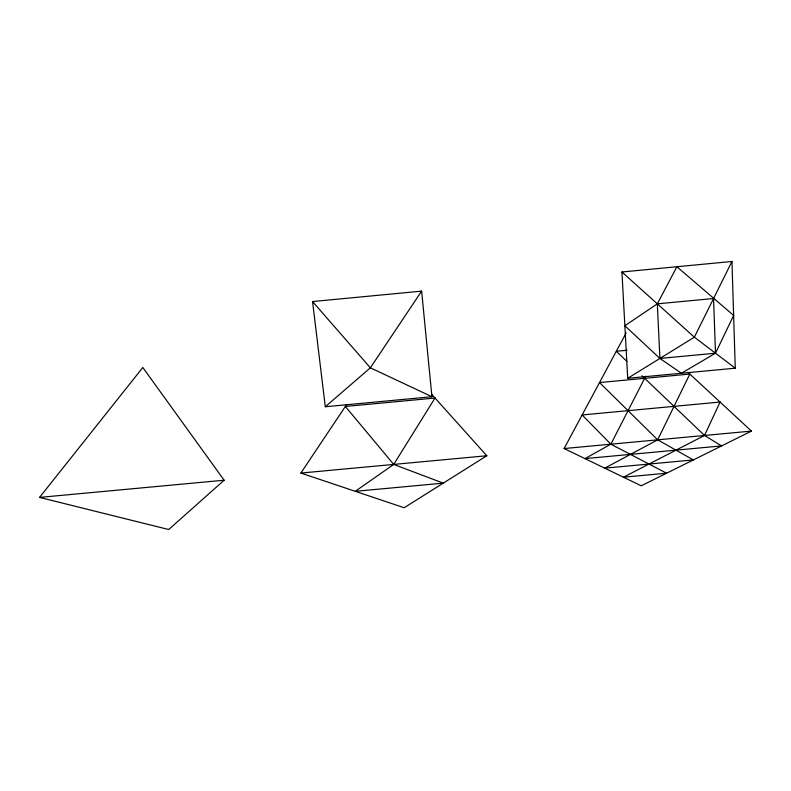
<?xml version="1.0" encoding="UTF-8"?>
<svg xmlns="http://www.w3.org/2000/svg" width="791" height="791" viewBox="0 0 791 791"><rect width="100%" height="100%" fill="white"/><g stroke="black" fill="none" stroke-linecap="round" stroke-linejoin="round"><path stroke-width="1.19" d="M731.952 261.475L694.35 337.184L627.728 378.306L621.934 271.985L731.952 261.475L735.264 368.191L627.728 378.306M645.753 376.16L610.86 444.186L584.974 458.622L721.58 445.916L704.524 435.465L641.995 375.784M688.061 372.432L751.45 431.095L641.234 485.803L564.121 448.546L626.165 332.922M421.633 291.128L370.376 367.815L325.299 406.752L312.554 301.549L421.633 291.128L431.935 396.726L325.299 406.752M431.748 394.393L486.811 455.745L404.181 507.733L300.867 473.067L346.715 404.428M39.55 497.41L142.815 367.499L224.13 480.216L168.71 529.525L39.55 497.41L224.13 480.216M627.105 350.255L616.318 351.273L626.937 361.418M300.867 473.067L486.811 455.745M564.121 448.546L751.45 431.095M431.935 396.726L370.376 367.815L312.554 301.549M735.264 368.191L694.35 337.184L621.934 271.985M720.067 402.055L704.524 435.465L623.456 477.21L666.595 473.206L610.86 444.186L582.136 414.959L720.067 402.055M733.633 315.441L715.489 353.201L681.456 373.253L659.902 358.452L624.86 325.754L657.321 303.843L676.898 266.735L733.633 315.441M689.831 374.064L657.667 439.826L604.729 468.163L693.341 459.937L657.667 439.826L599.529 382.557L689.831 374.064M435.01 398.031L393.72 464.416L355.258 491.32L443.257 483.153L393.72 464.416L345.351 406.465L435.01 398.031M713.561 298.504L657.321 303.843L659.902 358.452L715.489 353.201L713.561 298.504"/></g></svg>
